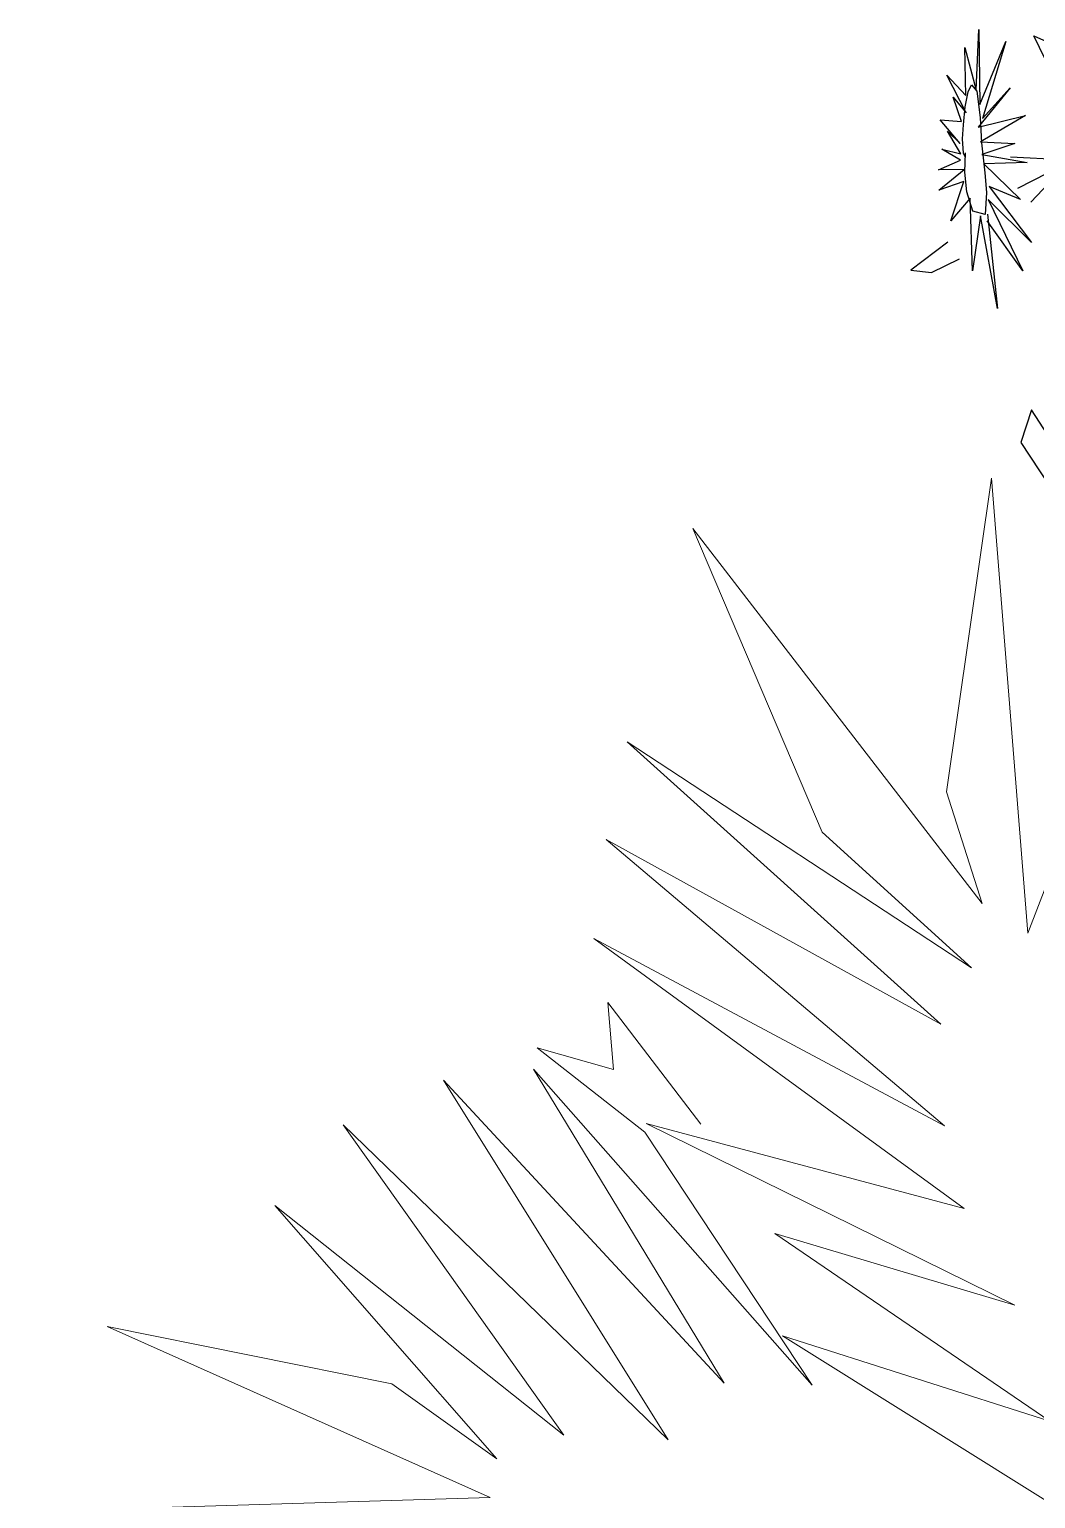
# Model space of a CAD drawing. Header units: millimetres. Extents: x -2729 to 15248, y -12439 to 5292.
# Drawn here: x 3806 to 3860, y -11031.3 to -10952.6 of the extents above; entities that cross this region are included whole.
import ezdxf

# ---------------------------------------------------------------- set-up
doc = ezdxf.new("R2010")
doc.units = ezdxf.units.MM

# ---------------------------------------------------------------- blocks, each defined once
blk = doc.blocks.new('geghhhhhhhhh')
at = {"color": 70, "linetype": 'Continuous', "lineweight": 0}
for p, q in [((373.519, 31.401), (362.641, 29.209)), ((362.641, 29.209), (372.422, 26.703)), ((365.436, 26.912), (362.641, 28.269)), ((362.641, 28.269), (368.929, 23.154)), ((356.354, 24.198), (347.471, 27.852)), ((368.929, 23.154), (361.144, 27.434)), ((361.144, 27.434), (367.631, 20.962)), ((367.631, 20.962), (358.649, 27.121)), ((358.649, 27.121), (365.436, 19.501)), ((372.422, 26.703), (365.436, 26.912)), ((365.436, 19.501), (357.551, 25.555)), ((357.551, 25.555), (363.34, 18.875)), ((356.952, 21.797), (349.667, 25.138)), ((349.667, 25.138), (356.354, 24.198)), ((363.34, 18.875), (355.455, 25.242)), ((355.455, 25.242), (360.445, 19.918)), ((360.445, 19.71), (350.964, 22.528)), ((350.964, 22.528), (356.952, 21.797)), ((362.441, 15.534), (352.561, 20.44)), ((352.561, 20.44), (360.445, 19.71)), ((360.445, 19.918), (363.34, 18.353)), ((361.843, 16.996), (359.148, 19.501)), ((362.541, 13.133), (353.36, 18.561)), ((353.36, 18.561), (362.441, 15.534)), ((363.34, 18.353), (361.443, 18.561)), ((361.443, 18.561), (361.843, 16.996)), ((362.441, 10.733), (353.859, 16.161)), ((353.859, 16.161), (362.541, 13.133)), ((357.451, 12.09), (353.36, 14.699)), ((353.36, 14.699), (362.441, 10.733)), ((350.066, 3.217), (352.162, 13.655)), ((352.162, 13.655), (354.857, 3.008)), ((354.657, 10.628), (353.36, 13.133)), ((353.36, 13.133), (361.743, 5.409)), ((361.743, 5.409), (357.451, 12.09)), ((354.857, 3.008), (354.657, 10.628))]:
    blk.add_line(p, q, dxfattribs=at)
blk = doc.blocks.new('styrtys')
at = {"color": 50, "linetype": 'Continuous'}
for p, q in [((14.646, -50.267), (10.732, -56.458)), ((12.549, -56.245), (15.173, -52.047)), ((10.732, -56.458), (12.549, -56.245)), ((0.805, -63.539), (2.579, -60.207)), ((1.466, -63.293), (4.165, -60.004)), ((2.579, -60.207), (1.466, -63.293)), ((2.192, -62.999), (6.564, -60.383)), ((6.564, -60.383), (2.437, -63.3)), ((4.165, -60.004), (2.515, -62.863)), ((-1.22, -62.223), (-0.178, -64.302)), ((-0.592, -64.605), (-1.22, -62.223)), ((-0.178, -64.302), (0.738, -61.707)), ((0.738, -61.707), (0.805, -63.539)), ((5.294, -62.45), (1.801, -64.201)), ((2.437, -63.3), (5.294, -62.45)), ((-3.472, -63.355), (-1.163, -64.961)), ((-1.831, -65.407), (-3.472, -63.355)), ((-1.869, -63.247), (-0.592, -64.605)), ((-1.163, -64.961), (-1.869, -63.247)), ((1.801, -64.201), (3.347, -64.634)), ((-4.473, -64.728), (-1.831, -65.407)), ((-2.352, -65.39), (-4.473, -64.728)), ((0.539, -65.144), (1.134, -66.379)), ((2.108, -65.898), (0.539, -65.144)), ((3.347, -64.634), (1.138, -64.887)), ((1.138, -64.887), (2.108, -65.898)), ((-6.625, -65.988), (-2.352, -65.39)), ((-2.98, -65.825), (-6.625, -65.988)), ((-6.611, -67.562), (-2.98, -65.825)), ((-0.629, -65.907), (-1.339, -67.416)), ((-0.144, -65.645), (-0.957, -66.808)), ((-0.957, -66.808), (-0.629, -65.907)), ((0.056, -66.675), (-0.144, -65.645)), ((0.171, -65.513), (0.056, -66.675)), ((1.134, -66.379), (0.171, -65.513)), ((-3.595, -66.334), (-6.611, -67.562)), ((-5.418, -67.847), (-3.595, -66.334)), ((-3.102, -66.713), (-5.418, -67.847)), ((-2.261, -66.308), (-3.67, -68.096)), ((-3.67, -68.096), (-3.102, -66.713)), ((-2.731, -67.289), (-2.261, -66.308)), ((-1.742, -66.339), (-2.731, -67.289)), ((-1.339, -67.416), (-1.742, -66.339))]:
    blk.add_line(p, q, dxfattribs=at)
at = {"color": 86, "linetype": 'Continuous'}
for p, q in [((-3.422, -59.747), (-7.526, -64.733)), ((-2.144, -60.541), (-1.108, -63.158)), ((0.642, -61.156), (-2.051, -60.238)), ((-1.866, -60.431), (0.26, -62.105)), ((-7.526, -64.733), (-7.546, -63.604)), ((6.293, -64.418), (5, -63.352)), ((4.454, -64.3), (6.647, -65.468)), ((6.647, -65.468), (6.293, -64.418))]:
    blk.add_line(p, q, dxfattribs=at)
at = {"color": 50, "linetype": 'Continuous'}
blk.add_lwpolyline([(-0.068, -65.336), (-0.242, -65.539), (-0.91, -65.904), (-1.618, -66.165), (-2.529, -66.494), (-3.326, -66.678), (-3.754, -66.677), (-3.559, -66.267), (-2.342, -65.523), (-1.145, -64.894), (0.236, -64.045), (1.159, -63.524), (2.271, -63.105), (2.383, -63.781), (1.565, -64.507), (0.652, -65.046), (-0.308, -65.437)], dxfattribs=at)

msp = doc.modelspace()

# ---------------------------------------------------------------- block references
at = {"rotation": 245.2375056738179}
msp.add_blockref('styrtys', (3915.51, -10986.881, 0.448), dxfattribs=at)
at = {"color": 7, "linetype": 'Continuous', "lineweight": 0, "xscale": 2.227967417066542, "yscale": 2.227967417066542, "zscale": 2.227967417066542, "rotation": 170.339303286848}
msp.add_blockref('geghhhhhhhhh', (4638.132, -11102.712, 0.224), dxfattribs=at)

doc.saveas('drawing.dxf')
